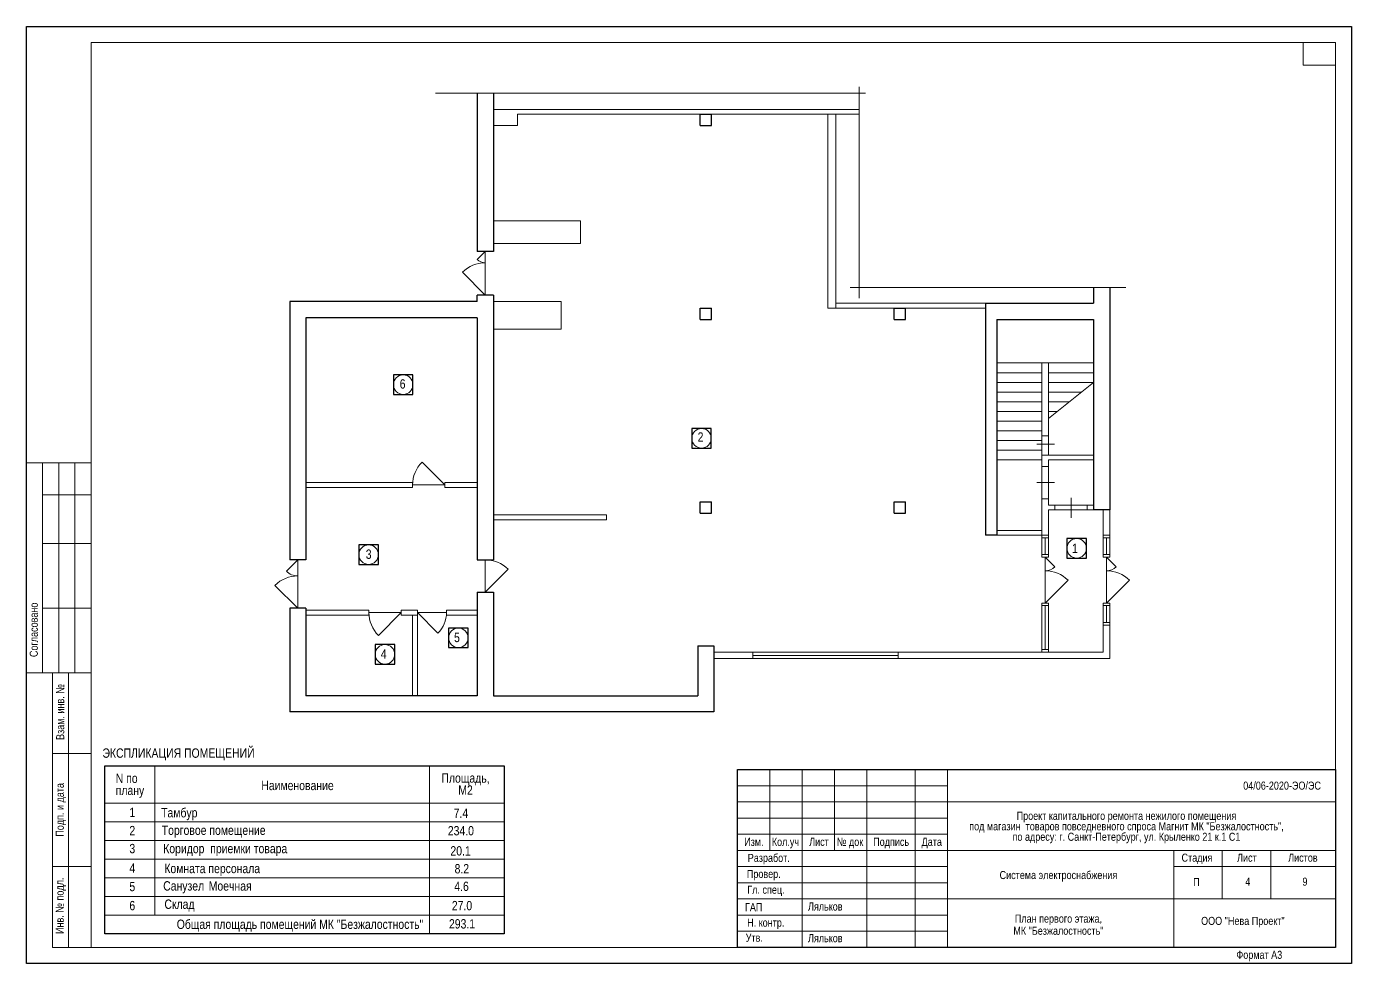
# Model space of a CAD drawing. Header units: metres. Extents: x -1525 to -1043, y -1331 to -1144.
# Drawn here: x -1083.53 to -1042.53, y -1230.23 to -1201.23 of the extents above; entities that cross this region are included whole.
import ezdxf
from ezdxf.enums import TextEntityAlignment as Align

# ---------------------------------------------------------------- set-up
doc = ezdxf.new("R2010")
doc.units = ezdxf.units.M
doc.header["$MEASUREMENT"] = 0
for name, color, linetype in [('YOLO_FRAME', 1, 'Continuous'), ('YOLO_STAMP', 1, 'Continuous'), ('YOLO_TABLE', 1, 'Continuous')]:
    doc.layers.add(name, color=color, linetype=linetype)
doc.styles.add('Style-Arial', font='arial.ttf')

msp = doc.modelspace()

# ---------------------------------------------------------------- linework, layer by layer
at = {"color": 7, "linetype": 'Continuous', "lineweight": 0}
for p, q in [((-1083.52760032, -1201.23328541), (-1042.52760032, -1201.23328541)), ((-1083.52760032, -1230.23328541), (-1083.52760032, -1201.23328541)), ((-1042.52760032, -1201.23328541), (-1042.52760032, -1230.23328541)), ((-1057.56716321, -1203.29681166), (-1070.87546285, -1203.29681166)), ((-1057.76635782, -1203.09571303), (-1057.76635782, -1209.63912888)), ((-1069.33186958, -1208.19722495), (-1069.57935696, -1208.44471233)), ((-1069.33186958, -1208.19722495), (-1069.33186958, -1209.54722495)), ((-1070.03897636, -1208.84011817), (-1069.33186958, -1209.54722495)), ((-1049.51544594, -1209.31436809), (-1058.03854698, -1209.31436809)), ((-1053.50686958, -1211.64722495), (-1050.50686958, -1211.64722495)), ((-1053.50686958, -1211.94722495), (-1052.10686958, -1211.94722495)), ((-1051.90686958, -1211.94722495), (-1050.50686958, -1211.94722495)), ((-1053.50686958, -1212.24722495), (-1052.10686958, -1212.24722495)), ((-1050.50686958, -1212.24722495), (-1051.90686958, -1213.36499588)), ((-1051.90686958, -1212.24722495), (-1050.50686958, -1212.24722495)), ((-1053.50686958, -1212.54722495), (-1052.10686958, -1212.54722495)), ((-1051.90686958, -1212.54722495), (-1050.88261741, -1212.54722495)), ((-1053.50686958, -1212.84722495), (-1052.10686958, -1212.84722495)), ((-1053.50686958, -1213.14722495), (-1052.10686958, -1213.14722495)), ((-1051.90686958, -1212.84722495), (-1051.25836524, -1212.84722495)), ((-1051.90686958, -1213.14722495), (-1051.63411308, -1213.14722495)), ((-1053.50686958, -1213.44722495), (-1052.10686958, -1213.44722495)), ((-1053.50686958, -1213.74722495), (-1052.10686958, -1213.74722495)), ((-1052.10686958, -1213.89722495), (-1052.10686958, -1214.49722495)), ((-1051.90686958, -1213.89722495), (-1051.90686958, -1214.49722495)), ((-1053.50686958, -1214.04722495), (-1052.10686958, -1214.04722495)), ((-1053.50686958, -1214.34722495), (-1052.10686958, -1214.34722495)), ((-1052.25935163, -1214.16394326), (-1051.71560167, -1214.16394326)), ((-1070.58186958, -1215.42222495), (-1071.28897636, -1214.71511817)), ((-1053.50686958, -1214.64722495), (-1052.10686958, -1214.64722495)), ((-1052.10686958, -1215.84722495), (-1052.10686958, -1214.84722495)), ((-1051.90686958, -1214.84722495), (-1051.90686958, -1215.84722495)), ((-1071.58186958, -1215.42222495), (-1070.58186958, -1215.42222495)), ((-1052.25935163, -1215.34722495), (-1051.71560167, -1215.34722495)), ((-1051.70686958, -1216.04722495), (-1050.70686958, -1216.04722495)), ((-1051.20686958, -1215.82353665), (-1051.20686958, -1216.43849287)), ((-1051.70686958, -1216.19722495), (-1050.70686958, -1216.19722495)), ((-1052.10686958, -1217.05722495), (-1052.10686958, -1217.57722495)), ((-1052.00686958, -1217.05722495), (-1052.00686958, -1217.57722495)), ((-1051.90686958, -1217.05722495), (-1051.90686958, -1217.57722495)), ((-1050.20686958, -1217.05722495), (-1050.20686958, -1217.57722495)), ((-1050.10686958, -1217.05722495), (-1050.10686958, -1217.57722495)), ((-1050.00686958, -1217.05722495), (-1050.00686958, -1217.57722495)), ((-1052.00686958, -1217.65722495), (-1052.00686958, -1219.07722495)), ((-1052.00686958, -1217.65722495), (-1051.70988474, -1217.9542098)), ((-1050.10686958, -1217.65722495), (-1050.10686958, -1219.07722495)), ((-1050.10686958, -1217.65722495), (-1049.80988474, -1217.9542098)), ((-1075.13186958, -1217.73722495), (-1075.48542297, -1218.09077834)), ((-1075.13186958, -1217.73722495), (-1075.13186958, -1219.23722495)), ((-1069.33186958, -1217.73722495), (-1069.33186958, -1218.73722495)), ((-1069.33186958, -1218.73722495), (-1068.6247628, -1218.03011817)), ((-1051.2997628, -1218.37011817), (-1052.00686958, -1219.07722495)), ((-1049.3997628, -1218.37011817), (-1050.10686958, -1219.07722495)), ((-1075.83897636, -1218.53011817), (-1075.13186958, -1219.23722495)), ((-1052.10686958, -1219.15722495), (-1052.10686958, -1220.59722495)), ((-1052.00686958, -1219.15722495), (-1052.00686958, -1220.51722495)), ((-1051.90686958, -1219.15722495), (-1051.90686958, -1220.59722495)), ((-1050.20686958, -1219.15722495), (-1050.20686958, -1219.67722495)), ((-1050.10686958, -1219.67722495), (-1050.10686958, -1219.15722495)), ((-1050.00686958, -1219.67722495), (-1050.00686958, -1219.15722495)), ((-1071.93186958, -1219.37222495), (-1072.93186958, -1219.37222495)), ((-1071.93186958, -1219.37222495), (-1072.63897636, -1220.07933174)), ((-1070.53186958, -1219.37222495), (-1071.43186958, -1219.37222495)), ((-1071.43186958, -1219.37222495), (-1070.79547348, -1220.00862106)), ((-1056.55686958, -1220.59722495), (-1061.05686958, -1220.59722495)), ((-1061.05686958, -1220.69722495), (-1056.55686958, -1220.69722495)), ((-1056.55686958, -1220.79722495), (-1061.05686958, -1220.79722495)), ((-1061.52760032, -1224.73328541), (-1055.02760032, -1224.73328541)), ((-1061.52760032, -1225.23328541), (-1055.02760032, -1225.23328541)), ((-1081.1054656, -1225.84615069), (-1068.75164774, -1225.84615069)), ((-1061.52760032, -1225.73328541), (-1055.02760032, -1225.73328541)), ((-1081.1054656, -1226.42365069), (-1068.75164774, -1226.42365069)), ((-1081.1054656, -1227.00115069), (-1068.75164774, -1227.00115069)), ((-1061.52760032, -1227.23328541), (-1055.02760032, -1227.23328541)), ((-1081.1054656, -1227.57865069), (-1068.75164774, -1227.57865069)), ((-1061.52760032, -1227.73328541), (-1055.02760032, -1227.73328541)), ((-1081.1054656, -1228.15615069), (-1068.75164774, -1228.15615069)), ((-1061.52760032, -1228.23328541), (-1055.02760032, -1228.23328541)), ((-1081.1054656, -1228.73365069), (-1068.75164774, -1228.73365069)), ((-1061.52760032, -1228.73328541), (-1055.02760032, -1228.73328541)), ((-1061.52760032, -1229.23328541), (-1055.02760032, -1229.23328541)), ((-1042.52760032, -1230.23328541), (-1083.52760032, -1230.23328541))]:
    msp.add_line(p, q, dxfattribs=at)
at = {"color": 7, "linetype": 'Continuous', "lineweight": 13}
for p, q in [((-1081.52760032, -1201.73328541), (-1043.02760032, -1201.73328541)), ((-1081.52760032, -1201.73328541), (-1081.52760032, -1229.73328541)), ((-1044.02760032, -1201.73328541), (-1044.02760032, -1202.43328541)), ((-1043.02760032, -1201.73328541), (-1043.02760032, -1229.73328541)), ((-1044.02760032, -1202.43328541), (-1043.02760032, -1202.43328541)), ((-1069.08186958, -1203.79722495), (-1057.76635782, -1203.79722495)), ((-1068.33186958, -1203.94722495), (-1057.76635782, -1203.94722495)), ((-1068.33186958, -1203.94722495), (-1068.33186958, -1204.29722495)), ((-1058.73186958, -1203.94722495), (-1058.73186958, -1209.94722495)), ((-1058.48186958, -1203.94722495), (-1058.48186958, -1209.94722495)), ((-1068.33186958, -1204.29722495), (-1069.08186958, -1204.29722495)), ((-1066.38186958, -1207.24722495), (-1069.08186958, -1207.24722495)), ((-1066.38186958, -1207.24722495), (-1066.38186958, -1207.94722495)), ((-1066.38186958, -1207.94722495), (-1069.08186958, -1207.94722495)), ((-1066.98186958, -1209.74722495), (-1069.08186958, -1209.74722495)), ((-1066.98186958, -1209.74722495), (-1066.98186958, -1210.59722495)), ((-1053.85686958, -1209.79722495), (-1058.48186958, -1209.79722495)), ((-1053.85686958, -1209.94722495), (-1058.73186958, -1209.94722495)), ((-1066.98186958, -1210.59722495), (-1069.08186958, -1210.59722495)), ((-1052.10686958, -1213.89722495), (-1052.10686958, -1211.64722495)), ((-1051.90686958, -1213.89722495), (-1051.90686958, -1211.64722495)), ((-1052.10686958, -1213.89722495), (-1051.90686958, -1213.89722495)), ((-1083.52760032, -1214.73328541), (-1081.52760032, -1214.73328541)), ((-1083.52760032, -1214.73328541), (-1083.52760032, -1221.23328541)), ((-1083.02760032, -1214.73328541), (-1083.02760032, -1221.23328541)), ((-1082.52760032, -1214.73328541), (-1082.52760032, -1221.23328541)), ((-1082.02760032, -1214.73328541), (-1082.02760032, -1221.23328541)), ((-1052.10686958, -1214.84722495), (-1052.10686958, -1214.49722495)), ((-1052.10686958, -1214.49722495), (-1050.50686958, -1214.49722495)), ((-1051.90686958, -1214.84722495), (-1051.90686958, -1214.64722495)), ((-1051.90686958, -1214.64722495), (-1050.50686958, -1214.64722495)), ((-1052.10686958, -1214.84722495), (-1051.90686958, -1214.84722495)), ((-1074.88186958, -1215.34722495), (-1071.58186958, -1215.34722495)), ((-1074.88186958, -1215.49722495), (-1071.58186958, -1215.49722495)), ((-1071.58186958, -1215.34722495), (-1071.58186958, -1215.49722495)), ((-1070.58186958, -1215.34722495), (-1070.58186958, -1215.49722495)), ((-1070.58186958, -1215.34722495), (-1069.58186958, -1215.34722495)), ((-1070.58186958, -1215.49722495), (-1069.58186958, -1215.49722495)), ((-1083.02760032, -1215.73328541), (-1081.52760032, -1215.73328541)), ((-1052.10686958, -1215.84722495), (-1051.90686958, -1215.84722495)), ((-1051.90686958, -1216.04722495), (-1051.90686958, -1215.84722495)), ((-1051.90686958, -1216.04722495), (-1051.70686958, -1216.04722495)), ((-1051.70686958, -1216.19722495), (-1051.70686958, -1216.04722495)), ((-1050.70686958, -1216.19722495), (-1050.70686958, -1216.04722495)), ((-1050.70686958, -1216.04722495), (-1050.50686958, -1216.04722495)), ((-1065.58186958, -1216.34722495), (-1069.08186958, -1216.34722495)), ((-1065.58186958, -1216.34722495), (-1065.58186958, -1216.49722495)), ((-1051.90686958, -1216.19722495), (-1051.70686958, -1216.19722495)), ((-1050.70686958, -1216.19722495), (-1050.50686958, -1216.19722495)), ((-1065.58186958, -1216.49722495), (-1069.08186958, -1216.49722495)), ((-1053.50686958, -1216.82722495), (-1052.10686958, -1216.82722495)), ((-1083.02760032, -1217.23328541), (-1081.52760032, -1217.23328541)), ((-1053.50686958, -1216.97722495), (-1051.90686958, -1216.97722495)), ((-1083.02760032, -1219.23328541), (-1081.52760032, -1219.23328541)), ((-1074.88186958, -1219.29722495), (-1072.93186958, -1219.29722495)), ((-1072.93186958, -1219.29722495), (-1072.93186958, -1219.44722495)), ((-1071.93186958, -1219.29722495), (-1071.93186958, -1219.44722495)), ((-1071.93186958, -1219.29722495), (-1071.43186958, -1219.29722495)), ((-1071.43186958, -1219.29722495), (-1071.43186958, -1221.94722495)), ((-1070.53186958, -1219.29722495), (-1070.53186958, -1219.44722495)), ((-1070.53186958, -1219.29722495), (-1069.58186958, -1219.29722495)), ((-1074.88186958, -1219.44722495), (-1072.93186958, -1219.44722495)), ((-1071.93186958, -1219.44722495), (-1071.43186958, -1219.44722495)), ((-1071.58186958, -1219.44722495), (-1071.58186958, -1221.94722495)), ((-1070.53186958, -1219.44722495), (-1069.58186958, -1219.44722495)), ((-1050.20686958, -1219.67722495), (-1050.20686958, -1220.59722495)), ((-1050.00686958, -1219.67722495), (-1050.00686958, -1220.79722495)), ((-1062.25686958, -1220.59722495), (-1061.05686958, -1220.59722495)), ((-1062.25686958, -1220.79722495), (-1061.05686958, -1220.79722495)), ((-1061.05686958, -1220.59722495), (-1061.05686958, -1220.79722495)), ((-1056.55686958, -1220.59722495), (-1056.55686958, -1220.79722495)), ((-1056.55686958, -1220.59722495), (-1050.20686958, -1220.59722495)), ((-1056.55686958, -1220.79722495), (-1050.00686958, -1220.79722495)), ((-1083.52760032, -1221.23328541), (-1081.52760032, -1221.23328541)), ((-1082.22760032, -1229.73328541), (-1082.22760032, -1221.23328541)), ((-1082.72760032, -1223.73328541), (-1081.52760032, -1223.73328541)), ((-1081.1054656, -1224.11365069), (-1068.75164774, -1224.11365069)), ((-1081.1054656, -1224.11365069), (-1081.1054656, -1229.31115069)), ((-1079.55876598, -1224.11365069), (-1079.55876598, -1228.73365069)), ((-1071.06164774, -1224.11365069), (-1071.06164774, -1229.31115069)), ((-1068.75164774, -1224.11365069), (-1068.75164774, -1229.31115069)), ((-1061.52760032, -1224.23328541), (-1043.02760032, -1224.23328541)), ((-1061.52760032, -1224.23328541), (-1061.52760032, -1229.73328541)), ((-1060.52760032, -1224.23328541), (-1060.52760032, -1226.73328541)), ((-1059.52760032, -1224.23328541), (-1059.52760032, -1229.73328541)), ((-1058.52760032, -1224.23328541), (-1058.52760032, -1226.73328541)), ((-1057.52760032, -1224.23328541), (-1057.52760032, -1229.73328541)), ((-1056.02760032, -1224.23328541), (-1056.02760032, -1229.73328541)), ((-1055.02760032, -1224.23328541), (-1055.02760032, -1229.73328541)), ((-1081.1054656, -1225.26865069), (-1068.75164774, -1225.26865069)), ((-1055.02760032, -1225.23328541), (-1043.02760032, -1225.23328541)), ((-1061.52760032, -1226.23328541), (-1055.02760032, -1226.23328541)), ((-1061.52760032, -1226.73328541), (-1043.02760032, -1226.73328541)), ((-1082.72760032, -1227.23328541), (-1081.52760032, -1227.23328541)), ((-1048.02760032, -1227.23328541), (-1043.02760032, -1227.23328541)), ((-1055.02760032, -1228.23328541), (-1043.02760032, -1228.23328541)), ((-1081.1054656, -1229.31115069), (-1068.75164774, -1229.31115069)), ((-1081.96653438, -1229.73328541), (-1043.02760032, -1229.73328541))]:
    msp.add_line(p, q, dxfattribs=at)
at = {"color": 7, "linetype": 'Continuous', "lineweight": 30}
for p, q in [((-1069.58186958, -1203.29681166), (-1069.58186958, -1208.19722495)), ((-1069.08186958, -1203.29681166), (-1069.08186958, -1208.19722495)), ((-1062.68186958, -1203.94722495), (-1062.33186958, -1203.94722495)), ((-1062.68186958, -1204.29722495), (-1062.68186958, -1203.94722495)), ((-1062.33186958, -1204.29722495), (-1062.33186958, -1203.94722495)), ((-1062.68186958, -1204.29722495), (-1062.33186958, -1204.29722495)), ((-1069.08186958, -1208.19722495), (-1069.58186958, -1208.19722495)), ((-1050.50686958, -1209.31436809), (-1050.50686958, -1209.79722495)), ((-1050.00686958, -1209.31436809), (-1050.00686958, -1216.19722495)), ((-1069.58186958, -1209.74722495), (-1075.38186958, -1209.74722495)), ((-1075.38186958, -1209.74722495), (-1075.38186958, -1217.73722495)), ((-1069.08186958, -1209.54722495), (-1069.58186958, -1209.54722495)), ((-1069.58186958, -1209.74722495), (-1069.58186958, -1209.54722495)), ((-1069.08186958, -1209.54722495), (-1069.08186958, -1217.73722495)), ((-1053.85686958, -1209.79722495), (-1053.85686958, -1216.97722495)), ((-1053.85686958, -1209.79722495), (-1050.50686958, -1209.79722495)), ((-1074.88186958, -1210.24722495), (-1074.88186958, -1217.73722495)), ((-1069.58186958, -1210.24722495), (-1074.88186958, -1210.24722495)), ((-1069.58186958, -1210.24722495), (-1069.58186958, -1217.73722495)), ((-1062.68186958, -1209.94722495), (-1062.33186958, -1209.94722495)), ((-1062.68186958, -1210.29722495), (-1062.68186958, -1209.94722495)), ((-1062.68186958, -1210.29722495), (-1062.33186958, -1210.29722495)), ((-1062.33186958, -1210.29722495), (-1062.33186958, -1209.94722495)), ((-1056.68186958, -1209.94722495), (-1056.33186958, -1209.94722495)), ((-1056.68186958, -1210.29722495), (-1056.68186958, -1209.94722495)), ((-1056.68186958, -1210.29722495), (-1056.33186958, -1210.29722495)), ((-1056.33186958, -1210.29722495), (-1056.33186958, -1209.94722495)), ((-1053.50686958, -1210.29722495), (-1053.50686958, -1216.97722495)), ((-1053.50686958, -1210.29722495), (-1050.50686958, -1210.29722495)), ((-1050.50686958, -1210.29722495), (-1050.50686958, -1216.19722495)), ((-1062.68186958, -1215.94722495), (-1062.33186958, -1215.94722495)), ((-1062.68186958, -1216.29722495), (-1062.68186958, -1215.94722495)), ((-1062.33186958, -1216.29722495), (-1062.33186958, -1215.94722495)), ((-1056.68186958, -1215.94722495), (-1056.33186958, -1215.94722495)), ((-1056.68186958, -1216.29722495), (-1056.68186958, -1215.94722495)), ((-1056.33186958, -1216.29722495), (-1056.33186958, -1215.94722495)), ((-1062.68186958, -1216.29722495), (-1062.33186958, -1216.29722495)), ((-1056.68186958, -1216.29722495), (-1056.33186958, -1216.29722495)), ((-1050.00686958, -1216.19722495), (-1050.50686958, -1216.19722495)), ((-1053.50686958, -1216.97722495), (-1053.85686958, -1216.97722495)), ((-1074.88186958, -1217.73722495), (-1075.38186958, -1217.73722495)), ((-1069.58186958, -1217.73722495), (-1069.08186958, -1217.73722495)), ((-1069.58186958, -1218.73722495), (-1069.08186958, -1218.73722495)), ((-1069.58186958, -1218.73722495), (-1069.58186958, -1221.94722495)), ((-1069.08186958, -1218.73722495), (-1069.08186958, -1221.94722495)), ((-1074.88186958, -1219.23722495), (-1075.38186958, -1219.23722495)), ((-1075.38186958, -1219.23722495), (-1075.38186958, -1222.44722495)), ((-1074.88186958, -1219.23722495), (-1074.88186958, -1221.94722495)), ((-1062.75686958, -1220.39722495), (-1062.75686958, -1221.94722495)), ((-1062.75686958, -1220.39722495), (-1062.25686958, -1220.39722495)), ((-1062.25686958, -1220.39722495), (-1062.25686958, -1222.44722495)), ((-1069.58186958, -1221.94722495), (-1074.88186958, -1221.94722495)), ((-1069.08186958, -1221.94722495), (-1062.75686958, -1221.94722495)), ((-1062.25686958, -1222.44722495), (-1075.38186958, -1222.44722495))]:
    msp.add_line(p, q, dxfattribs=at)
at = {"color": 7, "linetype": 'Continuous', "lineweight": 13, "flags": 128}
for points in [[(-1051.90686958, -1216.19722495), (-1051.90686958, -1217.05722495), (-1052.10686958, -1217.05722495), (-1052.10686958, -1215.84722495)], [(-1050.00686958, -1216.19722495), (-1050.00686958, -1217.05722495), (-1050.20686958, -1217.05722495), (-1050.20686958, -1216.19722495)], [(-1050.20686958, -1216.97722495), (-1050.00686958, -1216.97722495)], [(-1050.00686958, -1219.67722495), (-1050.20686958, -1219.67722495)], [(-1050.20686958, -1219.75722495), (-1050.00686958, -1219.75722495)], [(-1052.10686958, -1220.59722495), (-1052.10686958, -1220.51722495), (-1052.10686958, -1220.51722495), (-1051.90686958, -1220.51722495), (-1051.90686958, -1220.59722495)], [(-1081.52760032, -1229.73328541), (-1082.72760032, -1229.73328541), (-1082.72760032, -1221.23328541)], [(-1048.02760032, -1226.73328541), (-1048.02760032, -1229.73328541)], [(-1046.52760032, -1226.73328541), (-1046.52760032, -1228.23328541)], [(-1045.02760032, -1226.73328541), (-1045.02760032, -1228.23328541)]]:
    msp.add_lwpolyline(points, dxfattribs=at)
for points in [[(-1052.10686958, -1217.57722495), (-1051.90686958, -1217.57722495), (-1051.90686958, -1217.65722495), (-1052.10686958, -1217.65722495), (-1052.10686958, -1217.57722495)], [(-1050.20686958, -1217.57722495), (-1050.00686958, -1217.57722495), (-1050.00686958, -1217.65722495), (-1050.20686958, -1217.65722495), (-1050.20686958, -1217.57722495)], [(-1052.10686958, -1219.07722495), (-1051.90686958, -1219.07722495), (-1051.90686958, -1219.15722495), (-1052.10686958, -1219.15722495), (-1052.10686958, -1219.07722495)], [(-1050.20686958, -1219.07722495), (-1050.00686958, -1219.07722495), (-1050.00686958, -1219.15722495), (-1050.20686958, -1219.15722495), (-1050.20686958, -1219.07722495)]]:
    msp.add_lwpolyline(points, close=True, dxfattribs=at)
at = {"color": 7, "linetype": 'Continuous', "lineweight": 13}
for centre in [(-1071.87057908, -1212.31666673), (-1062.63897773, -1213.97670513), (-1072.94054492, -1217.57750922), (-1051.0306434, -1217.38342552), (-1070.16336236, -1220.15487065), (-1072.43723672, -1220.66520725)]:
    msp.add_circle(centre, 0.30215027, dxfattribs=at)
at = {"color": 7, "linetype": 'Continuous', "lineweight": 0}
for centre, radius, start, end in [((-1069.33186958, -1209.54722495), 1, 90, 135), ((-1069.33186958, -1208.19722495), 0.35, 225, 270), ((-1070.58186958, -1215.42222495), 1, 135, 180), ((-1075.13186958, -1217.73722495), 0.5, 225, 270), ((-1069.33186958, -1218.73722495), 1, 45, 90), ((-1052.00686958, -1217.65722495), 0.42, 270, 315), ((-1052.00686958, -1219.07722495), 1, 45, 90), ((-1050.10686958, -1217.65722495), 0.42, 270, 315), ((-1050.10686958, -1219.07722495), 1, 45, 90), ((-1075.13186958, -1219.23722495), 1, 90, 135), ((-1071.93186958, -1219.37222495), 1, 180, 225), ((-1071.43186958, -1219.37222495), 0.9, 315, 0)]:
    msp.add_arc(centre, radius, start, end, dxfattribs=at)
at = {"layer": 'YOLO_FRAME'}
msp.add_lwpolyline([(-1083.52760032, -1201.23328541), (-1042.52760032, -1201.23328541), (-1042.52760032, -1230.23328541), (-1083.52760032, -1230.23328541)], close=True, dxfattribs=at)
at = {"layer": 'YOLO_STAMP'}
msp.add_lwpolyline([(-1061.52760032, -1224.23328541), (-1043.02760032, -1224.23328541), (-1043.02760032, -1229.73328541), (-1061.52760032, -1229.73328541)], close=True, dxfattribs=at)
at = {"layer": 'YOLO_TABLE'}
for points in [[(-1072.17272935, -1212.618817), (-1071.56842881, -1212.618817), (-1071.56842881, -1212.01451647), (-1072.17272935, -1212.01451647)], [(-1062.941128, -1214.2788554), (-1062.33682746, -1214.2788554), (-1062.33682746, -1213.67455486), (-1062.941128, -1213.67455486)], [(-1073.24269519, -1217.87965949), (-1072.63839465, -1217.87965949), (-1072.63839465, -1217.27535895), (-1073.24269519, -1217.27535895)], [(-1051.33279367, -1217.68557579), (-1050.72849313, -1217.68557579), (-1050.72849313, -1217.08127525), (-1051.33279367, -1217.08127525)], [(-1070.46551263, -1220.45702092), (-1069.86121209, -1220.45702092), (-1069.86121209, -1219.85272038), (-1070.46551263, -1219.85272038)], [(-1072.73938699, -1220.96735751), (-1072.13508645, -1220.96735751), (-1072.13508645, -1220.36305698), (-1072.73938699, -1220.36305698)], [(-1081.1054656, -1224.11365069), (-1068.75164774, -1224.11365069), (-1068.75164774, -1229.31115069), (-1081.1054656, -1229.31115069)]]:
    msp.add_lwpolyline(points, close=True, dxfattribs=at)

# ---------------------------------------------------------------- texts
at = {"color": 7, "linetype": 'Continuous', "lineweight": 0, "style": 'Style-Arial', "width": 0.8}
for s, height, p in [('6', 0.28875, (-1071.88965074, -1212.1511035)), ('2', 0.28875, (-1062.66955207, -1213.79311285)), ('1', 0.28875, (-1051.08539919, -1217.24139284)), ('3', 0.28875, (-1072.93996301, -1217.42074584)), ('5', 0.28875, (-1070.2071144, -1219.99743005)), ('4', 0.28875, (-1072.4732224, -1220.5071723)), ('1', 0.28875, (-1080.25377115, -1225.41101777)), ('2', 0.28875, (-1080.25377115, -1225.97582396)), ('3', 0.28875, (-1080.25377115, -1226.53152927)), ('20.1', 0.28875, (-1070.09603724, -1226.60236563)), ('4', 0.28875, (-1080.25429935, -1227.13662156)), ('5', 0.28875, (-1080.25289081, -1227.70612018)), ('4.6', 0.28875, (-1070.06558177, -1227.69995539)), ('П', 0.25, (-1047.32827597, -1227.58940638)), ('4', 0.25, (-1045.73626745, -1227.5755147)), ('9', 0.25, (-1043.96834967, -1227.5755147)), ('6', 0.28875, (-1080.25377115, -1228.29720105)), ('27.0', 0.28875, (-1070.05115279, -1228.29730399)), ('293.1', 0.28875, (-1070.05115279, -1228.86111726))]:
    msp.add_text(s, height=height, dxfattribs=at).set_placement(p, align=Align.TOP_CENTER)
for s, p in [('Согласовано', (-1083.30320552, -1219.90586355)), ('Взам. инв. №', (-1082.48492139, -1222.44892522)), ('Подп. и дата', (-1082.49780782, -1225.47871891)), ('Инв. № подл.', (-1082.50227244, -1228.44663671))]:
    msp.add_text(s, height=0.25, rotation=90, dxfattribs=at).set_placement(p, align=Align.MIDDLE_CENTER)
at = {"color": 7, "lineweight": 13, "style": 'Style-Arial', "width": 0.8}
msp.add_text('ЭКСПЛИКАЦИЯ ПОМЕЩЕНИЙ ', height=0.28875, dxfattribs=at).set_placement((-1078.77900653, -1223.72144907), align=Align.MIDDLE_CENTER)
at = {"color": 7, "linetype": 'Continuous', "lineweight": 13, "style": 'Style-Arial', "width": 0.8}
msp.add_text('04/06-2020-ЭО/ЭС', height=0.25, dxfattribs=at).set_placement((-1044.67472599, -1224.60319169), align=Align.TOP_CENTER)
at = {"color": 7, "linetype": 'Continuous', "lineweight": 0, "style": 'Style-Arial', "width": 0.8}
for s, p in [('Тамбур', (-1079.36144685, -1225.42234681)), ('Торговое помещение ', (-1079.34187618, -1225.96446125)), ('Санузел', (-1079.2977088, -1227.68630512))]:
    msp.add_text(s, height=0.28875, dxfattribs=at).set_placement(p, align=Align.TOP_LEFT)
at = {"color": 7, "linetype": 'Continuous', "lineweight": 13, "style": 'Style-Arial', "width": 0.8}
for s, height, p in [('7.4', 0.28875, (-1070.30876282, -1225.43755365)), ('234.0', 0.28875, (-1070.4902628, -1225.97938525)), ('8.2', 0.28875, (-1070.2806263, -1227.15646543)), ('Общая площадь помещений МК "Безжалостность"', 0.28875, (-1078.87879102, -1228.8740562)), ('ООО "Нева Проект"', 0.25, (-1047.18089529, -1228.78992069))]:
    msp.add_text(s, height=height, dxfattribs=at).set_placement(p, align=Align.TOP_LEFT)
at = {"color": 7, "linetype": 'Continuous', "lineweight": 0, "style": 'Style-Arial', "width": 0.8}
for s, p in [('Изм.', (-1061.02055248, -1226.46827541)), ('Кол.уч', (-1060.04323235, -1226.46827541)), ('Лист', (-1059.00483467, -1226.46827541)), ('№ док', (-1058.04593337, -1226.46827541)), ('Подпись', (-1056.77193405, -1226.46827541)), ('Дата', (-1055.51645693, -1226.46827541)), ('Разработ.', (-1060.5586543, -1226.96423772)), ('Стадия', (-1047.30915557, -1226.95827541)), ('Лист', (-1045.76483467, -1226.95827541)), ('Листов', (-1044.03134362, -1226.95827541)), ('Провер.', (-1060.71329146, -1227.46196879)), ('Гл. спец.', (-1060.64701839, -1227.94919859)), ('ГАП', (-1061.02640682, -1228.49070207)), ('Н. контр.', (-1060.65211929, -1228.96827541)), ('Утв.', (-1061.00806707, -1229.43508531)), ('Формат А3', (-1045.38023923, -1229.96405627))]:
    msp.add_text(s, height=0.25, dxfattribs=at).set_placement(p, align=Align.MIDDLE_CENTER)
at = {"color": 7, "lineweight": 13, "style": 'Style-Arial', "width": 0.8}
for p in [(-1059.34542007, -1228.34512233), (-1059.34542007, -1229.32437883)]:
    msp.add_text('Ляльков', height=0.25, dxfattribs=at).set_placement(p, align=Align.TOP_LEFT)
at = {"color": 7, "linetype": 'Continuous', "lineweight": 13, "style": 'Style-Arial'}
for s, insert, char_height, attachment_point, line_spacing_factor in [('\\H1x;\\W0.8;N по \\Pплану', (-1080.76594682, -1224.73147326), 0.28875, 4, 0.776524), ('\\H1x;\\W0.8;Наименование', (-1076.26173333, -1224.72473219), 0.28875, 4, 0.6), ('\\H1x;\\W0.8;Проект капитального ремонта нежилого помещения \\Pпод магазин  товаров повседневного спроса Магнит МК "Безжалостность",\\Pпо адресу: г. Санкт-Петербург, ул. Крыленко 21 к.1 С1', (-1049.4904734, -1225.53806951), 0.25, 2, 0.776524)]:
    msp.add_mtext(s, dxfattribs=dict(at, insert=insert, char_height=char_height, attachment_point=attachment_point, line_spacing_factor=line_spacing_factor))
at = {"color": 7, "linetype": 'Continuous', "lineweight": 0, "style": 'Style-Arial'}
for s, insert, char_height, attachment_point, line_spacing_factor in [('\\H1x;\\W0.8;Площадь,\\PМ2', (-1069.94220888, -1224.34850858), 0.28875, 2, 0.776524), ('\\H1x;\\W0.8;Коридор  приемки товара', (-1077.37726674, -1226.53148994), 0.28875, 2, 0.6), ('\\H1x;\\W0.8;Комната персонала ', (-1079.26186995, -1227.14800594), 0.28875, 1, 0.6), ('{\\W0.8;Система электроснабжения}', (-1051.59608311, -1227.53319677), 0.25, 5, 0.9), ('\\H1.000000x;\\W0.800000;Моечная ', (-1077.8885762, -1227.68970247), 0.28875, 1, 0.60241), ('\\H1.000000x;\\W0.800000;Склад ', (-1079.25886235, -1228.25285395), 0.28875, 1, 0.60241), ('\\H1x;\\W0.8;План первого этажа,\\PМК "Безжалостность"', (-1051.59608311, -1229.03319677), 0.25, 5, 0.9)]:
    msp.add_mtext(s, dxfattribs=dict(at, insert=insert, char_height=char_height, attachment_point=attachment_point, line_spacing_factor=line_spacing_factor))

doc.saveas('drawing.dxf')
